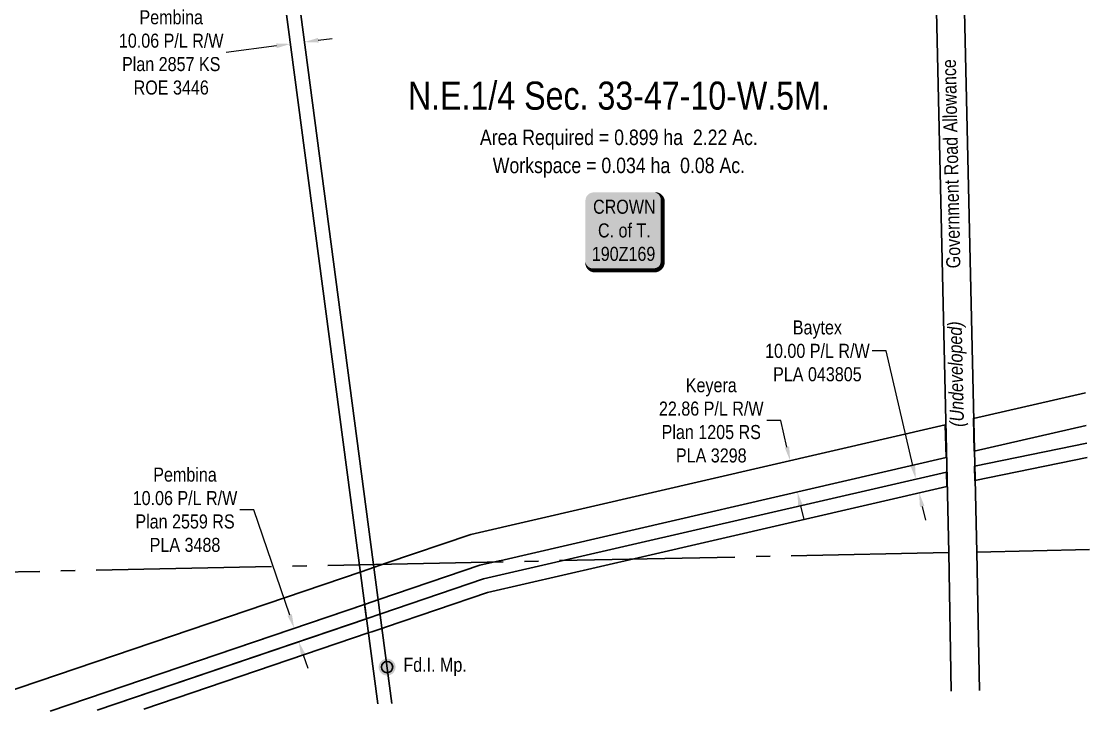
# Model space of a CAD drawing. Extents: x 603855 to 610284, y 5883755 to 5888048.
# Drawn here: x 607049 to 607810, y 5884252 to 5884745 of the extents above; entities that cross this region are included whole.
import ezdxf
from ezdxf.enums import TextEntityAlignment as Align

# ---------------------------------------------------------------- set-up
doc = ezdxf.new("R2010")
doc.units = 0
doc.header["$LTSCALE"] = 5
doc.header["$PDMODE"] = 34
doc.header["$PDSIZE"] = 0.03
doc.linetypes.add('foc-QUARTERLINE', pattern=[33, 25, -3, 2, -3])
doc.layers.get('Defpoints').update_dxf_attribs({"color": 9})
for name, color, linetype in [('AS-OWNER', 7, 'Continuous'), ('C-SYMBOL', 7, 'Continuous'), ('F-RW', 190, 'Continuous'), ('L-AREAREQUIRED', 7, 'Continuous'), ('L-AREAWORK', 5, 'Continuous'), ('L-MON', 1, 'Continuous'), ('L-MON-T', 1, 'Continuous'), ('L-QSEC', 8, 'foc-QUARTERLINE'), ('L-ROAD-T', 7, 'Continuous'), ('L-SEC', 7, 'Continuous')]:
    doc.layers.add(name, color=color, linetype=linetype)
doc.layers.add('F-RW-T', color=190, linetype='Continuous', lineweight=9)
doc.layers.add('T-TEXT', color=48, linetype='Continuous', lineweight=18)
doc.styles.add('100L', font='ARIALN.TTF', dxfattribs={"height": 11})
doc.styles.add('175L', font='ARIALN.TTF', dxfattribs={"height": 20})
doc.styles.add('80', font='ARIALN.TTF', dxfattribs={"height": 10})
doc.styles.add('80CG', font='ARIALN.TTF', dxfattribs={"height": 10})
doc.styles.add('80L', font='ARIALN.TTF', dxfattribs={"height": 10})
doc.styles.add('80LS', font='ARIALNI.TTF', dxfattribs={"height": 10})
doc.dimstyles.new('Compass 5 000', dxfattribs={"dimscale": 5, "dimtxt": 9, "dimasz": 2, "dimexe": 0.2, "dimexo": 0.0625, "dimgap": 0.5, "dimtad": 0, "dimtih": 1, "dimtoh": 1, "dimzin": 0, "dimdsep": 46, "dimtxsty": '80CG', "dimcen": 0.1, "dimse1": 1, "dimse2": 1, "dimclrd": 256, "dimclrt": 256, "dimaunit": 1, "dimadec": 4, "dimazin": 0, "dimtfac": 0.06, "dimtofl": 0, "dimtmove": 0, "dimatfit": 1, "dimfxl": 0.2, "dimtolj": 1, "dimtzin": 0, "dimlwd": -1, "dimarcsym": 0})

# ---------------------------------------------------------------- blocks, each defined once
blk = doc.blocks.new('*U398')
h = blk.add_hatch(color=255)
edge = h.paths.add_edge_path()
edge.add_line((-21.5, -28.5), (21.5, -28.5))
edge.add_arc((21.5, -22.5), 6, 270, 360)
edge.add_line((27.5, -22.5), (27.5, 21))
edge.add_arc((21.5, 21), 6, 0, 90)
edge.add_line((21.5, 27), (-21.5, 27))
edge.add_arc((-21.5, 21), 6, 90, 180)
edge.add_line((-27.5, 21), (-27.5, -22.5))
edge.add_arc((-21.5, -22.5), 6, 180, 270)
at = {"color": 14, "flags": 128}
blk.add_lwpolyline([(-21.5, -28.5, 3, 3, 0), (21.5, -28.5, 3, 3, 0.414214), (27.5, -22.5, 3, 3, 0), (27.5, 21, 3, 0, 0.414214), (21.5, 27, 0, 0, 0), (-21.5, 27, 0, 0, 0.414214), (-27.5, 21, 0, 0, 0), (-27.5, -22.5, 0, 3, 0.414214)], format="xyseb", close=True, dxfattribs=at)
blk.add_lwpolyline([(22.65, -16.25, 0, 7.5, 0), (0, 0, 0, 0, 0)], format="xyseb", dxfattribs=at)
at = {"color": 14, "style": '80'}
blk.add_attdef('ENTER_TEXT_001', (-26.85, -4.92), '', height=10, dxfattribs=at)
blk = doc.blocks.new('*D393')
at = {"layer": 'Defpoints', "color": 0, "transparency": 16777216}
for p in [(607595.45, 5884431.79), (607596.31, 5884431.99), (607600.6, 5884409.5)]:
    blk.add_point(p, dxfattribs=at)
at = {"layer": 'F-RW-T', "transparency": 16777216}
for p, q in [((607589.69, 5884460.68), (607579.69, 5884460.68)), ((607594.06, 5884441.74), (607589.69, 5884460.68)), ((607603.7, 5884399.95), (607605.95, 5884390.21))]:
    blk.add_line(p, q, dxfattribs=at)
for points in [[(607595.69, 5884442.11), (607592.44, 5884441.36), (607596.31, 5884431.99)], [(607605.33, 5884400.33), (607602.08, 5884399.58), (607601.46, 5884409.7)]]:
    blk.add_solid(points, dxfattribs=at)
at = {"layer": 'F-RW-T', "transparency": 16777216, "insert": (607540.15, 5884460.68), "char_height": 10, "attachment_point": 5, "style": '80CG'}
blk.add_mtext('\\A1;Keyera\\P22.86 P/L R/W\\PPlan 1205 RS\\PPLA 3298', dxfattribs=at)
blk = doc.blocks.new('*D394')
at = {"layer": 'Defpoints', "color": 0, "transparency": 16777216}
for p in [(607672.54, 5884415.81), (607685.85, 5884418.88), (607674.79, 5884406.06)]:
    blk.add_point(p, dxfattribs=at)
at = {"layer": 'F-RW-T', "transparency": 16777216}
for p, q in [((607664.79, 5884510.15), (607654.79, 5884510.15)), ((607683.6, 5884428.63), (607664.79, 5884510.15)), ((607690.35, 5884399.39), (607692.6, 5884389.65))]:
    blk.add_line(p, q, dxfattribs=at)
for points in [[(607685.23, 5884429), (607681.98, 5884428.25), (607685.85, 5884418.88)], [(607691.97, 5884399.77), (607688.72, 5884399.02), (607688.1, 5884409.14)]]:
    blk.add_solid(points, dxfattribs=at)
at = {"layer": 'F-RW-T', "transparency": 16777216, "insert": (607615.7, 5884510.15), "char_height": 10, "attachment_point": 5, "style": '80CG'}
blk.add_mtext('\\A1;Baytex\\P10.00 P/L R/W\\PPLA 043805', dxfattribs=at)
blk = doc.blocks.new('*D396')
at = {"layer": 'Defpoints', "color": 0, "transparency": 16777216}
for p in [(607217.27, 5884903.46), (607227.23, 5884904.79), (607250.47, 5884730.04)]:
    blk.add_point(p, dxfattribs=at)
at = {"layer": 'F-RW-T', "transparency": 16777216}
for p, q in [((607230.59, 5884727.39), (607194.74, 5884722.63)), ((607260.38, 5884731.36), (607270.29, 5884732.67))]:
    blk.add_line(p, q, dxfattribs=at)
for points in [[(607230.37, 5884729.05), (607230.81, 5884725.74), (607240.5, 5884728.71)], [(607260.16, 5884733.01), (607260.6, 5884729.7), (607250.47, 5884730.04)]]:
    blk.add_solid(points, dxfattribs=at)
at = {"layer": 'F-RW-T', "transparency": 16777216, "insert": (607155.65, 5884722.63), "char_height": 10, "attachment_point": 5, "style": '80CG'}
blk.add_mtext('\\A1;Pembina\\P10.06 P/L R/W\\PPlan 2857 KS\\PROE 3446', dxfattribs=at)
blk = doc.blocks.new('fdia')
at = {"color": 255, "const_width": 1}
blk.add_lwpolyline([(-0.5, 0, 1), (0.5, 0, 1)], format="xyb", close=True, dxfattribs=at)
blk = doc.blocks.new('Fdiaa')
blk.add_blockref('fdia', (0, 0))
blk = doc.blocks.new('fdib')
at = {"color": 1, "const_width": 1.6}
blk.add_lwpolyline([(-0.4, 0, 1), (0.4, 0, 1)], format="xyb", close=True, dxfattribs=at)
at = {"color": 1}
blk.add_circle((0, 0), 0.8, dxfattribs=at)
blk = doc.blocks.new('Fdibb')
blk.add_blockref('fdib', (0, 0))
blk = doc.blocks.new('fdicc')
for name in ['Fdibb', 'Fdiaa']:
    blk.add_blockref(name, (0, 0))
blk = doc.blocks.new('FDI')
blk.add_blockref('fdicc', (0, 0))
blk = doc.blocks.new('*D462')
at = {"layer": 'Defpoints', "color": 0, "transparency": 16777216}
for p in [(607266.42, 5884320.54), (607243.22, 5884312.66), (607269.66, 5884311.02)]:
    blk.add_point(p, dxfattribs=at)
at = {"layer": 'F-RW-T', "transparency": 16777216}
for p, q in [((607214.56, 5884397.01), (607204.56, 5884397.01)), ((607240, 5884322.12), (607214.56, 5884397.01)), ((607249.67, 5884293.67), (607252.89, 5884284.2))]:
    blk.add_line(p, q, dxfattribs=at)
for points in [[(607241.58, 5884322.66), (607238.42, 5884321.59), (607243.22, 5884312.66)], [(607251.25, 5884294.2), (607248.09, 5884293.13), (607246.45, 5884303.13)]]:
    blk.add_solid(points, dxfattribs=at)
at = {"layer": 'F-RW-T', "transparency": 16777216, "insert": (607165.47, 5884397.01), "char_height": 10, "attachment_point": 5, "style": '80CG'}
blk.add_mtext('\\A1;Pembina\\P10.06 P/L R/W\\PPlan 2559 RS\\PPLA 3488', dxfattribs=at)

msp = doc.modelspace()

# ---------------------------------------------------------------- linework, layer by layer
at = {"layer": 'F-RW'}
for p, q in [((607183.407, 5885159.884), (607302.686, 5884258.842)), ((607193.521, 5885160.107), (607312.799, 5884259.068))]:
    msp.add_line(p, q, dxfattribs=at)
for points in [[(607807.181, 5884456.957), (607727.341, 5884438.729), (607726.819, 5884462.05), (607806.646, 5884480.282)], [(606993.338, 5884251.925), (607290.792, 5884352.952), (607300.497, 5884356.251), (607308.416, 5884358.937), (607369.072, 5884379.554), (607706.807, 5884457.489), (607707.329, 5884434.159), (607389.654, 5884360.754), (607389.172, 5884360.744), (607375.332, 5884357.547), (607303.567, 5884333.167), (607293.862, 5884329.864), (607069.499, 5884253.628)], [(607807.701, 5884434.256), (607727.809, 5884417.84), (607727.581, 5884428.008), (607807.468, 5884444.423)], [(607102.975, 5884254.377), (607295.213, 5884319.702), (607304.918, 5884323), (607378.088, 5884347.865), (607438.735, 5884361.853), (607707.559, 5884423.894), (607707.788, 5884413.679), (607488.008, 5884362.956), (607380.829, 5884338.229), (607308.137, 5884313.527), (607306.262, 5884312.89), (607298.432, 5884310.229), (607296.557, 5884309.592), (607136.262, 5884255.121)], [(607069.499, 5884253.628), (607293.309, 5884329.676), (607294.654, 5884319.512), (607102.975, 5884254.377)]]:
    msp.add_lwpolyline(points, dxfattribs=at)
at = {"layer": 'L-QSEC'}
for p, q in [((607729.293, 5884366.989), (607809.548, 5884368.713)), ((606937.185, 5884350.655), (607709.186, 5884366.532))]:
    msp.add_line(p, q, dxfattribs=at)
at = {"layer": 'L-SEC'}
for p, q in [((607690.893, 5885171.082), (607709.186, 5884366.532)), ((607729.293, 5884366.989), (607711, 5885171.539)), ((607709.186, 5884366.532), (607711.05, 5884267.972)), ((607729.293, 5884366.989), (607731.158, 5884268.352))]:
    msp.add_line(p, q, dxfattribs=at)

# ---------------------------------------------------------------- block references
at = {"layer": 'AS-OWNER', "color": 4}
ref = msp.add_blockref('*U398', (607478.065, 5884596.035), dxfattribs=at)
ref.add_attrib('ENTER_TEXT_001', 'CROWN', (607456.005, 5884607.807), dxfattribs={"layer": '0', "color": 14, "height": 10, "style": '80'})
ref.add_attrib('ENTER_TEXT_002', 'C. of T.', (607459.501, 5884590.963), dxfattribs={"layer": '0', "color": 14, "height": 10, "style": '80'})
ref.add_attrib('ENTER_TEXT_003', '190Z169', (607455.098, 5884574.256), dxfattribs={"layer": '0', "color": 14, "height": 10, "style": '80'})

# ---------------------------------------------------------------- texts
at = {"layer": 'C-SYMBOL', "color": 3, "style": '175L'}
msp.add_text('N.E.1/4 Sec. 33-47-10-W.5M.', height=19.99202, dxfattribs=at).set_placement((607474.376, 5884675.915), align=Align.BOTTOM_CENTER)
at = {"layer": 'L-AREAREQUIRED', "color": 5, "style": '100L'}
msp.add_text('Area Required = 0.899 ha  2.22 Ac.', height=10.99561, dxfattribs=at).set_placement((607474.376, 5884653.424), align=Align.BOTTOM_CENTER)
at = {"layer": 'L-AREAWORK', "color": 5, "style": '100L'}
msp.add_text('Workspace = 0.034 ha  0.08 Ac.', height=10.99561, dxfattribs=at).set_placement((607474.376, 5884633.432), align=Align.BOTTOM_CENTER)
at = {"layer": 'L-ROAD-T', "style": '80L'}
msp.add_text('Government Road Allowance', height=9.99597, rotation=91.27204, dxfattribs=at).set_placement((607710.926, 5884643.393), align=Align.MIDDLE_CENTER)
at = {"layer": 'T-TEXT', "style": '80LS'}
msp.add_text('(Undeveloped)', height=9.99597, rotation=91.27204, dxfattribs=at).set_placement((607714.268, 5884493.635), align=Align.MIDDLE_CENTER)

# ---------------------------------------------------------------- dimensions: what is measured, and where the dimension line sits
at = {"layer": 'F-RW-T'}
for base, p1, p2, angle, text, picture, middle in [((607250.466, 5884730.037), (607217.267, 5884903.464), (607227.234, 5884904.789), 7.572666, 'Pembina\\P10.06 P/L R/W\\PPlan 2857 KS\\PROE 3446', '*D396', (607155.652, 5884722.629)), ((607685.85, 5884418.884), (607674.793, 5884406.064), (607672.543, 5884415.812), 102.995533, 'Baytex\\P10.00 P/L R/W\\PPLA 043805', '*D394', (607615.701, 5884510.149)), ((607596.311, 5884431.991), (607600.596, 5884409.496), (607595.451, 5884431.793), 102.994039, 'Keyera\\P22.86 P/L R/W\\PPlan 1205 RS\\PPLA 3298', '*D393', (607540.152, 5884460.675)), ((607243.218, 5884312.656), (607269.659, 5884311.019), (607266.424, 5884320.541), 108.76712, 'Pembina\\P10.06 P/L R/W\\PPlan 2559 RS\\PPLA 3488', '*D462', (607165.471, 5884397.006))]:
    dim = msp.add_linear_dim(base=base, p1=p1, p2=p2, angle=angle, text=text, dimstyle='Compass 5 000', dxfattribs=at)
    dim.commit()
    dim.dimension.update_dxf_attribs({"geometry": picture, "text_midpoint": middle, "dimtype": 161})

# ---------------------------------------------------------------- next in the draw order: texts
at = {"layer": 'L-MON-T', "insert": (607319.855, 5884291.725), "char_height": 9.99024, "attachment_point": 1, "style": '80L', "bg_fill": 3, "box_fill_scale": 1.15, "bg_fill_color": 256, "bg_fill_true_color": 256, "bg_fill_transparency": 0}
msp.add_mtext_dynamic_manual_height_columns('\\pi1.0784;Fd.I. Mp.', width=44.30362, gutter_width=50, heights=[0], dxfattribs=at)

# ---------------------------------------------------------------- next in the draw order: block references
at = {"layer": 'L-MON', "xscale": 4.99999999999996, "yscale": 4.99999999999996, "zscale": 4.99999999999996}
msp.add_blockref('FDI', (607309.361, 5884285.041), dxfattribs=at)

doc.saveas('drawing.dxf')
